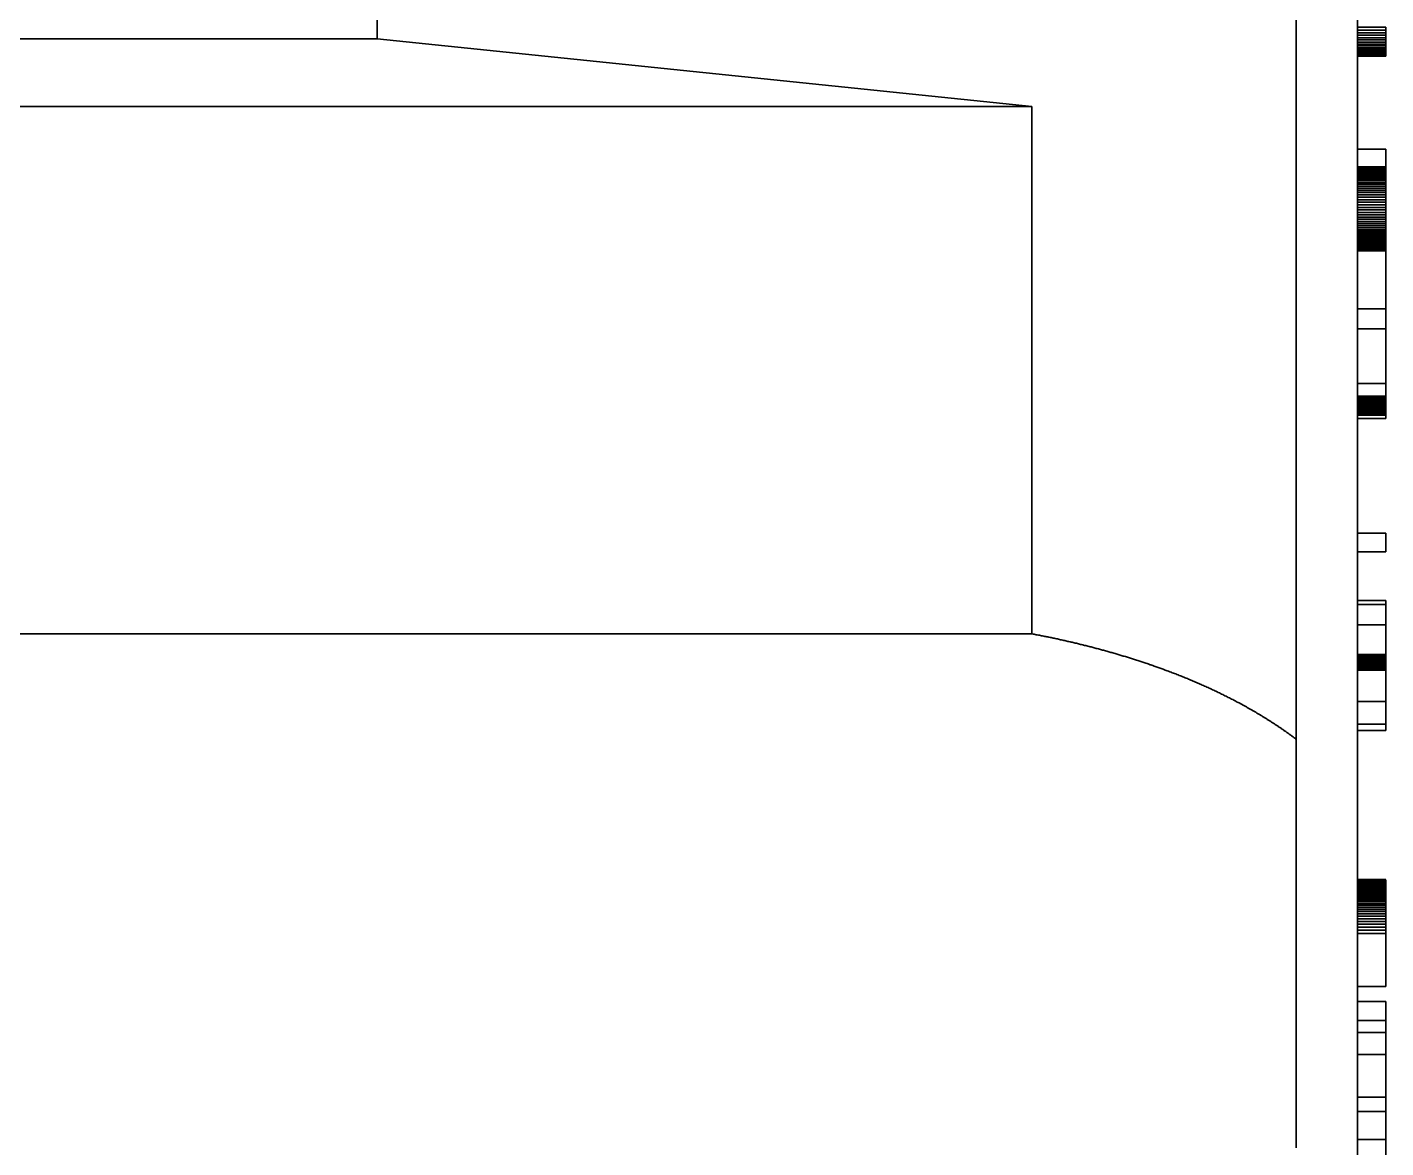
# Model space of a CAD drawing. Extents: x 23 to 417, y 3 to 294.
# Drawn here: x 347.23 to 354.42, y 205.14 to 211.07 of the extents above; entities that cross this region are included whole.
import ezdxf

# ---------------------------------------------------------------- set-up
doc = ezdxf.new("R2010")
doc.units = 0
doc.layers.get('0').update_dxf_attribs({"lineweight": 13})

# ---------------------------------------------------------------- blocks, each defined once
blk = doc.blocks.new('BLOCK4521')
at = {"color": 1, "lineweight": 35, "ltscale": 0.495682}
blk.add_line((17.6, 9.914), (17.6, -9.914), dxfattribs=at)
at = {"color": 1, "lineweight": 35, "ltscale": 0.125}
blk.add_line((7.878, 2.5), (7.878, -2.5), dxfattribs=at)
at = {"color": 1, "lineweight": 35}
for p, q in [((18.25, -25.1), (18.25, -1)), ((14.806, -3.217), (-9.2, -3.217)), ((-9.2, -8.8), (14.806, -8.8))]:
    blk.add_line(p, q, dxfattribs=at)
at = {"color": 1, "lineweight": 35, "ltscale": 0.0075}
for p, q in [((18.25, -2.378), (18.55, -2.378)), ((18.25, -2.407), (18.55, -2.407)), ((18.25, -2.435), (18.55, -2.435)), ((18.25, -2.462), (18.55, -2.462)), ((18.25, -2.488), (18.55, -2.488)), ((18.25, -2.512), (18.55, -2.512)), ((18.25, -2.535), (18.55, -2.535)), ((18.25, -2.557), (18.55, -2.557)), ((18.25, -2.576), (18.55, -2.576)), ((18.25, -2.594), (18.55, -2.594)), ((18.25, -2.61), (18.55, -2.61)), ((18.25, -2.625), (18.55, -2.625)), ((18.25, -2.638), (18.55, -2.638)), ((18.25, -2.649), (18.55, -2.649)), ((18.25, -2.658), (18.55, -2.658)), ((18.25, -2.666), (18.55, -2.666)), ((18.25, -2.684), (18.55, -2.684)), ((18.25, -3.67), (18.55, -3.67)), ((18.25, -3.855), (18.55, -3.855)), ((18.25, -3.855), (18.55, -3.855)), ((18.25, -3.862), (18.55, -3.862)), ((18.25, -3.869), (18.55, -3.869)), ((18.25, -3.877), (18.55, -3.877)), ((18.25, -3.886), (18.55, -3.886)), ((18.25, -3.895), (18.55, -3.895)), ((18.25, -3.906), (18.55, -3.906)), ((18.25, -3.917), (18.55, -3.917)), ((18.25, -3.93), (18.55, -3.93)), ((18.25, -3.943), (18.55, -3.943)), ((18.25, -3.957), (18.55, -3.957)), ((18.25, -3.972), (18.55, -3.972)), ((18.25, -3.988), (18.55, -3.988)), ((18.25, -4.005), (18.55, -4.005)), ((18.25, -4.023), (18.55, -4.023)), ((18.25, -4.042), (18.55, -4.042)), ((18.25, -4.062), (18.55, -4.062)), ((18.25, -4.083), (18.55, -4.083)), ((18.25, -4.105), (18.55, -4.105)), ((18.25, -4.128), (18.55, -4.128)), ((18.25, -4.152), (18.55, -4.152)), ((18.25, -4.178), (18.55, -4.178)), ((18.25, -4.204), (18.55, -4.204)), ((18.25, -4.231), (18.55, -4.231)), ((18.25, -4.259), (18.55, -4.259)), ((18.25, -4.286), (18.55, -4.286)), ((18.25, -4.312), (18.55, -4.312)), ((18.25, -4.338), (18.55, -4.338)), ((18.25, -4.363), (18.55, -4.363)), ((18.25, -4.387), (18.55, -4.387)), ((18.25, -4.411), (18.55, -4.411)), ((18.25, -4.434), (18.55, -4.434)), ((18.25, -4.456), (18.55, -4.456)), ((18.25, -4.478), (18.55, -4.478)), ((18.25, -4.499), (18.55, -4.499)), ((18.25, -4.518), (18.55, -4.518)), ((18.25, -4.537), (18.55, -4.537)), ((18.25, -4.555), (18.55, -4.555)), ((18.25, -4.572), (18.55, -4.572)), ((18.25, -4.588), (18.55, -4.588)), ((18.25, -4.602), (18.55, -4.602)), ((18.25, -4.616), (18.55, -4.616)), ((18.25, -4.629), (18.55, -4.629)), ((18.25, -4.641), (18.55, -4.641)), ((18.25, -4.651), (18.55, -4.651)), ((18.25, -4.662), (18.55, -4.662)), ((18.25, -4.671), (18.55, -4.671)), ((18.25, -4.68), (18.55, -4.68)), ((18.25, -4.689), (18.55, -4.689)), ((18.25, -4.697), (18.55, -4.697)), ((18.25, -4.704), (18.55, -4.704)), ((18.25, -4.71), (18.55, -4.71)), ((18.25, -4.716), (18.55, -4.716)), ((18.25, -4.721), (18.55, -4.721)), ((18.25, -4.724), (18.55, -4.724)), ((18.25, -4.73), (18.55, -4.73)), ((18.25, -4.735), (18.55, -4.735)), ((18.25, -4.74), (18.55, -4.74)), ((18.25, -4.744), (18.55, -4.744)), ((18.25, -5.358), (18.55, -5.358)), ((18.25, -5.572), (18.55, -5.572)), ((18.25, -6.148), (18.55, -6.148)), ((18.25, -6.285), (18.55, -6.285)), ((18.25, -6.286), (18.55, -6.286)), ((18.25, -6.287), (18.55, -6.287)), ((18.25, -6.288), (18.55, -6.288)), ((18.25, -6.29), (18.55, -6.29)), ((18.25, -6.292), (18.55, -6.292)), ((18.25, -6.295), (18.55, -6.295)), ((18.25, -6.299), (18.55, -6.299)), ((18.25, -6.303), (18.55, -6.303)), ((18.25, -6.308), (18.55, -6.308)), ((18.25, -6.313), (18.55, -6.313)), ((18.25, -6.319), (18.55, -6.319)), ((18.25, -6.325), (18.55, -6.325)), ((18.25, -6.332), (18.55, -6.332)), ((18.25, -6.34), (18.55, -6.34)), ((18.25, -6.348), (18.55, -6.348)), ((18.25, -6.357), (18.55, -6.357)), ((18.25, -6.366), (18.55, -6.366)), ((18.25, -6.376), (18.55, -6.376)), ((18.25, -6.386), (18.55, -6.386)), ((18.25, -6.397), (18.55, -6.397)), ((18.25, -6.404), (18.55, -6.404)), ((18.25, -6.411), (18.55, -6.411)), ((18.25, -6.418), (18.55, -6.418)), ((18.25, -6.426), (18.55, -6.426)), ((18.25, -6.435), (18.55, -6.435)), ((18.25, -6.444), (18.55, -6.444)), ((18.25, -6.453), (18.55, -6.453)), ((18.25, -6.463), (18.55, -6.463)), ((18.25, -6.473), (18.55, -6.473)), ((18.25, -6.484), (18.55, -6.484)), ((18.25, -6.519), (18.55, -6.519)), ((18.25, -7.733), (18.55, -7.733)), ((18.25, -7.931), (18.55, -7.931)), ((18.25, -8.447), (18.55, -8.447)), ((18.25, -8.488), (18.55, -8.488)), ((18.25, -8.704), (18.55, -8.704)), ((18.25, -9.019), (18.55, -9.019)), ((18.25, -9.032), (18.55, -9.032)), ((18.25, -9.045), (18.55, -9.045)), ((18.25, -9.058), (18.55, -9.058)), ((18.25, -9.07), (18.55, -9.07)), ((18.25, -9.081), (18.55, -9.081)), ((18.25, -9.093), (18.55, -9.093)), ((18.25, -9.104), (18.55, -9.104)), ((18.25, -9.114), (18.55, -9.114)), ((18.25, -9.124), (18.55, -9.124)), ((18.25, -9.132), (18.55, -9.132)), ((18.25, -9.141), (18.55, -9.141)), ((18.25, -9.15), (18.55, -9.15)), ((18.25, -9.161), (18.55, -9.161)), ((18.25, -9.172), (18.55, -9.172)), ((18.25, -9.185), (18.55, -9.185)), ((18.25, -9.517), (18.55, -9.517)), ((18.25, -9.754), (18.55, -9.754)), ((18.25, -9.822), (18.55, -9.822)), ((18.25, -11.401), (18.55, -11.401)), ((18.25, -11.402), (18.55, -11.402)), ((18.25, -11.404), (18.55, -11.404)), ((18.25, -11.408), (18.55, -11.408)), ((18.25, -11.413), (18.55, -11.413)), ((18.25, -11.42), (18.55, -11.42)), ((18.25, -11.428), (18.55, -11.428)), ((18.25, -11.437), (18.55, -11.437)), ((18.25, -11.448), (18.55, -11.448)), ((18.25, -11.461), (18.55, -11.461)), ((18.25, -11.474), (18.55, -11.474)), ((18.25, -11.474), (18.55, -11.474)), ((18.25, -11.474), (18.55, -11.474)), ((18.25, -11.476), (18.55, -11.476)), ((18.25, -11.479), (18.55, -11.479)), ((18.25, -11.483), (18.55, -11.483)), ((18.25, -11.489), (18.55, -11.489)), ((18.25, -11.495), (18.55, -11.495)), ((18.25, -11.503), (18.55, -11.503)), ((18.25, -11.512), (18.55, -11.512)), ((18.25, -11.522), (18.55, -11.522)), ((18.25, -11.533), (18.55, -11.533)), ((18.25, -11.545), (18.55, -11.545)), ((18.25, -11.558), (18.55, -11.558)), ((18.25, -11.572), (18.55, -11.572)), ((18.25, -11.587), (18.55, -11.587)), ((18.25, -11.603), (18.55, -11.603)), ((18.25, -11.62), (18.55, -11.62)), ((18.25, -11.637), (18.55, -11.637)), ((18.25, -11.656), (18.55, -11.656)), ((18.25, -11.675), (18.55, -11.675)), ((18.25, -11.695), (18.55, -11.695)), ((18.25, -11.717), (18.55, -11.717)), ((18.25, -11.74), (18.55, -11.74)), ((18.25, -11.764), (18.55, -11.764)), ((18.25, -11.789), (18.55, -11.789)), ((18.25, -11.816), (18.55, -11.816)), ((18.25, -11.845), (18.55, -11.845)), ((18.25, -11.874), (18.55, -11.874)), ((18.25, -11.905), (18.55, -11.905)), ((18.25, -11.937), (18.55, -11.937)), ((18.25, -11.971), (18.55, -11.971)), ((18.25, -12.534), (18.55, -12.534)), ((18.25, -12.693), (18.55, -12.693)), ((18.25, -12.892), (18.55, -12.892)), ((18.25, -13.02), (18.55, -13.02)), ((18.25, -13.252), (18.55, -13.252)), ((18.25, -13.706), (18.55, -13.706)), ((18.25, -13.858), (18.55, -13.858)), ((18.25, -14.154), (18.55, -14.154))]:
    blk.add_line(p, q, dxfattribs=at)
at = {"color": 1, "lineweight": 35, "ltscale": 0.00072975}
blk.add_line((18.55, -2.407), (18.55, -2.378), dxfattribs=at)
at = {"color": 1, "lineweight": 35, "ltscale": 0.000700375}
blk.add_line((18.55, -2.435), (18.55, -2.407), dxfattribs=at)
at = {"color": 1, "lineweight": 35, "ltscale": 0.00067175}
blk.add_line((18.55, -2.462), (18.55, -2.435), dxfattribs=at)
at = {"color": 1, "lineweight": 35, "ltscale": 0.426939}
blk.add_line((7.878, -2.5), (-9.2, -2.5), dxfattribs=at)
at = {"color": 1, "lineweight": 35, "ltscale": 0.174129}
blk.add_line((7.878, -2.5), (14.806, -3.217), dxfattribs=at)
at = {"color": 1, "lineweight": 35, "ltscale": 0.000642025}
for p, q in [((18.55, -2.488), (18.55, -2.462)), ((18.55, -4.338), (18.55, -4.312))]:
    blk.add_line(p, q, dxfattribs=at)
at = {"color": 1, "lineweight": 35, "ltscale": 0.0006134}
blk.add_line((18.55, -2.512), (18.55, -2.488), dxfattribs=at)
at = {"color": 1, "lineweight": 35, "ltscale": 0.000577175}
blk.add_line((18.55, -2.535), (18.55, -2.512), dxfattribs=at)
at = {"color": 1, "lineweight": 35, "ltscale": 0.00053405}
blk.add_line((18.55, -2.557), (18.55, -2.535), dxfattribs=at)
at = {"color": 1, "lineweight": 35, "ltscale": 0.00049095}
blk.add_line((18.55, -2.576), (18.55, -2.557), dxfattribs=at)
at = {"color": 1, "lineweight": 35, "ltscale": 0.000448225}
blk.add_line((18.55, -2.594), (18.55, -2.576), dxfattribs=at)
at = {"color": 1, "lineweight": 35, "ltscale": 0.000405125}
blk.add_line((18.55, -2.61), (18.55, -2.594), dxfattribs=at)
at = {"color": 1, "lineweight": 35, "ltscale": 0.0003624}
blk.add_line((18.55, -2.625), (18.55, -2.61), dxfattribs=at)
at = {"color": 1, "lineweight": 35, "ltscale": 0.000319275}
blk.add_line((18.55, -2.638), (18.55, -2.625), dxfattribs=at)
at = {"color": 1, "lineweight": 35, "ltscale": 0.0002762}
blk.add_line((18.55, -2.649), (18.55, -2.638), dxfattribs=at)
at = {"color": 1, "lineweight": 35, "ltscale": 0.000233075}
blk.add_line((18.55, -2.658), (18.55, -2.649), dxfattribs=at)
at = {"color": 1, "lineweight": 35, "ltscale": 0.00019035}
blk.add_line((18.55, -2.666), (18.55, -2.658), dxfattribs=at)
at = {"color": 1, "lineweight": 35, "ltscale": 0.000460412}
blk.add_line((18.55, -2.684), (18.55, -2.666), dxfattribs=at)
at = {"color": 1, "lineweight": 35, "ltscale": 0.139574}
blk.add_line((14.806, -8.8), (14.806, -3.217), dxfattribs=at)
at = {"color": 1, "lineweight": 35, "ltscale": 0.004604}
blk.add_line((18.55, -3.855), (18.55, -3.67), dxfattribs=at)
at = {"color": 1, "lineweight": 35, "ltscale": 0.00017395}
for p, q in [((18.55, -3.862), (18.55, -3.855)), ((18.55, -6.332), (18.55, -6.325))]:
    blk.add_line(p, q, dxfattribs=at)
at = {"color": 1, "lineweight": 35, "ltscale": 0.000186525}
blk.add_line((18.55, -3.869), (18.55, -3.862), dxfattribs=at)
at = {"color": 1, "lineweight": 35, "ltscale": 0.000198375}
blk.add_line((18.55, -3.877), (18.55, -3.869), dxfattribs=at)
at = {"color": 1, "lineweight": 35, "ltscale": 0.0002163}
blk.add_line((18.55, -3.886), (18.55, -3.877), dxfattribs=at)
at = {"color": 1, "lineweight": 35, "ltscale": 0.000239175}
blk.add_line((18.55, -3.895), (18.55, -3.886), dxfattribs=at)
at = {"color": 1, "lineweight": 35, "ltscale": 0.000262075}
blk.add_line((18.55, -3.906), (18.55, -3.895), dxfattribs=at)
at = {"color": 1, "lineweight": 35, "ltscale": 0.000285325}
blk.add_line((18.55, -3.917), (18.55, -3.906), dxfattribs=at)
at = {"color": 1, "lineweight": 35, "ltscale": 0.000308225}
blk.add_line((18.55, -3.93), (18.55, -3.917), dxfattribs=at)
at = {"color": 1, "lineweight": 35, "ltscale": 0.000331125}
blk.add_line((18.55, -3.943), (18.55, -3.93), dxfattribs=at)
at = {"color": 1, "lineweight": 35, "ltscale": 0.000354375}
blk.add_line((18.55, -3.957), (18.55, -3.943), dxfattribs=at)
at = {"color": 1, "lineweight": 35, "ltscale": 0.000377275}
blk.add_line((18.55, -3.972), (18.55, -3.957), dxfattribs=at)
at = {"color": 1, "lineweight": 35, "ltscale": 0.000400175}
blk.add_line((18.55, -3.988), (18.55, -3.972), dxfattribs=at)
at = {"color": 1, "lineweight": 35, "ltscale": 0.000423425}
blk.add_line((18.55, -4.005), (18.55, -3.988), dxfattribs=at)
at = {"color": 1, "lineweight": 35, "ltscale": 0.00044785}
blk.add_line((18.55, -4.023), (18.55, -4.005), dxfattribs=at)
at = {"color": 1, "lineweight": 35, "ltscale": 0.000474175}
blk.add_line((18.55, -4.042), (18.55, -4.023), dxfattribs=at)
at = {"color": 1, "lineweight": 35, "ltscale": 0.0005001}
blk.add_line((18.55, -4.062), (18.55, -4.042), dxfattribs=at)
at = {"color": 1, "lineweight": 35, "ltscale": 0.00052605}
blk.add_line((18.55, -4.083), (18.55, -4.062), dxfattribs=at)
at = {"color": 1, "lineweight": 35, "ltscale": 0.000552375}
blk.add_line((18.55, -4.105), (18.55, -4.083), dxfattribs=at)
at = {"color": 1, "lineweight": 35, "ltscale": 0.0005783}
blk.add_line((18.55, -4.128), (18.55, -4.105), dxfattribs=at)
at = {"color": 1, "lineweight": 35, "ltscale": 0.00060425}
for p, q in [((18.55, -4.152), (18.55, -4.128)), ((18.55, -11.764), (18.55, -11.74))]:
    blk.add_line(p, q, dxfattribs=at)
at = {"color": 1, "lineweight": 35, "ltscale": 0.000630575}
blk.add_line((18.55, -4.178), (18.55, -4.152), dxfattribs=at)
at = {"color": 1, "lineweight": 35, "ltscale": 0.000656875}
blk.add_line((18.55, -4.204), (18.55, -4.178), dxfattribs=at)
at = {"color": 1, "lineweight": 35, "ltscale": 0.00068245}
blk.add_line((18.55, -4.231), (18.55, -4.204), dxfattribs=at)
at = {"color": 1, "lineweight": 35, "ltscale": 0.00069275}
blk.add_line((18.55, -4.259), (18.55, -4.231), dxfattribs=at)
at = {"color": 1, "lineweight": 35, "ltscale": 0.0006752}
blk.add_line((18.55, -4.286), (18.55, -4.259), dxfattribs=at)
at = {"color": 1, "lineweight": 35, "ltscale": 0.0006588}
blk.add_line((18.55, -4.312), (18.55, -4.286), dxfattribs=at)
at = {"color": 1, "lineweight": 35, "ltscale": 0.00062485}
blk.add_line((18.55, -4.363), (18.55, -4.338), dxfattribs=at)
at = {"color": 1, "lineweight": 35, "ltscale": 0.00060805}
blk.add_line((18.55, -4.387), (18.55, -4.363), dxfattribs=at)
at = {"color": 1, "lineweight": 35, "ltscale": 0.0005909}
blk.add_line((18.55, -4.411), (18.55, -4.387), dxfattribs=at)
at = {"color": 1, "lineweight": 35, "ltscale": 0.0005745}
blk.add_line((18.55, -4.434), (18.55, -4.411), dxfattribs=at)
at = {"color": 1, "lineweight": 35, "ltscale": 0.000557325}
blk.add_line((18.55, -4.456), (18.55, -4.434), dxfattribs=at)
at = {"color": 1, "lineweight": 35, "ltscale": 0.000540525}
blk.add_line((18.55, -4.478), (18.55, -4.456), dxfattribs=at)
at = {"color": 1, "lineweight": 35, "ltscale": 0.000519575}
blk.add_line((18.55, -4.499), (18.55, -4.478), dxfattribs=at)
at = {"color": 1, "lineweight": 35, "ltscale": 0.000494375}
blk.add_line((18.55, -4.518), (18.55, -4.499), dxfattribs=at)
at = {"color": 1, "lineweight": 35, "ltscale": 0.000469225}
blk.add_line((18.55, -4.537), (18.55, -4.518), dxfattribs=at)
at = {"color": 1, "lineweight": 35, "ltscale": 0.0004444}
blk.add_line((18.55, -4.555), (18.55, -4.537), dxfattribs=at)
at = {"color": 1, "lineweight": 35, "ltscale": 0.00041925}
blk.add_line((18.55, -4.572), (18.55, -4.555), dxfattribs=at)
at = {"color": 1, "lineweight": 35, "ltscale": 0.000394425}
blk.add_line((18.55, -4.588), (18.55, -4.572), dxfattribs=at)
at = {"color": 1, "lineweight": 35, "ltscale": 0.000368875}
blk.add_line((18.55, -4.602), (18.55, -4.588), dxfattribs=at)
at = {"color": 1, "lineweight": 35, "ltscale": 0.0003441}
blk.add_line((18.55, -4.616), (18.55, -4.602), dxfattribs=at)
at = {"color": 1, "lineweight": 35, "ltscale": 0.0003189}
blk.add_line((18.55, -4.629), (18.55, -4.616), dxfattribs=at)
at = {"color": 1, "lineweight": 35, "ltscale": 0.000294125}
blk.add_line((18.55, -4.641), (18.55, -4.629), dxfattribs=at)
at = {"color": 1, "lineweight": 35, "ltscale": 0.0002735}
blk.add_line((18.55, -4.651), (18.55, -4.641), dxfattribs=at)
at = {"color": 1, "lineweight": 35, "ltscale": 0.0002575}
blk.add_line((18.55, -4.662), (18.55, -4.651), dxfattribs=at)
at = {"color": 1, "lineweight": 35, "ltscale": 0.000241475}
blk.add_line((18.55, -4.671), (18.55, -4.662), dxfattribs=at)
at = {"color": 1, "lineweight": 35, "ltscale": 0.0002262}
blk.add_line((18.55, -4.68), (18.55, -4.671), dxfattribs=at)
at = {"color": 1, "lineweight": 35, "ltscale": 0.000209825}
blk.add_line((18.55, -4.689), (18.55, -4.68), dxfattribs=at)
at = {"color": 1, "lineweight": 35, "ltscale": 0.00019415}
blk.add_line((18.55, -4.697), (18.55, -4.689), dxfattribs=at)
at = {"color": 1, "lineweight": 35, "ltscale": 0.00017815}
blk.add_line((18.55, -4.704), (18.55, -4.697), dxfattribs=at)
at = {"color": 1, "lineweight": 35, "ltscale": 0.0001625}
blk.add_line((18.55, -4.71), (18.55, -4.704), dxfattribs=at)
at = {"color": 1, "lineweight": 35, "ltscale": 0.0001465}
blk.add_line((18.55, -4.716), (18.55, -4.71), dxfattribs=at)
at = {"color": 1, "lineweight": 35, "ltscale": 0.000130825}
blk.add_line((18.55, -4.721), (18.55, -4.716), dxfattribs=at)
at = {"color": 1, "lineweight": 35, "ltscale": 0.0001541}
blk.add_line((18.55, -4.73), (18.55, -4.724), dxfattribs=at)
at = {"color": 1, "lineweight": 35, "ltscale": 0.000136175}
blk.add_line((18.55, -4.735), (18.55, -4.73), dxfattribs=at)
at = {"color": 1, "lineweight": 35, "ltscale": 0.000118275}
blk.add_line((18.55, -4.74), (18.55, -4.735), dxfattribs=at)
at = {"color": 1, "lineweight": 35, "ltscale": 9.995e-05}
blk.add_line((18.55, -4.744), (18.55, -4.74), dxfattribs=at)
at = {"color": 1, "lineweight": 35, "ltscale": 0.015348}
blk.add_line((18.55, -5.358), (18.55, -4.744), dxfattribs=at)
at = {"color": 1, "lineweight": 35, "ltscale": 0.005346}
blk.add_line((18.55, -5.572), (18.55, -5.358), dxfattribs=at)
at = {"color": 1, "lineweight": 35, "ltscale": 0.014401}
blk.add_line((18.55, -6.148), (18.55, -5.572), dxfattribs=at)
at = {"color": 1, "lineweight": 35, "ltscale": 0.003447}
blk.add_line((18.55, -6.285), (18.55, -6.148), dxfattribs=at)
at = {"color": 1, "lineweight": 35, "ltscale": 3.435e-05}
blk.add_line((18.55, -6.288), (18.55, -6.287), dxfattribs=at)
at = {"color": 1, "lineweight": 35, "ltscale": 4.8425e-05}
blk.add_line((18.55, -6.29), (18.55, -6.288), dxfattribs=at)
at = {"color": 1, "lineweight": 35, "ltscale": 6.22e-05}
blk.add_line((18.55, -6.292), (18.55, -6.29), dxfattribs=at)
at = {"color": 1, "lineweight": 35, "ltscale": 7.59e-05}
blk.add_line((18.55, -6.295), (18.55, -6.292), dxfattribs=at)
at = {"color": 1, "lineweight": 35, "ltscale": 9.0025e-05}
blk.add_line((18.55, -6.299), (18.55, -6.295), dxfattribs=at)
at = {"color": 1, "lineweight": 35, "ltscale": 0.000103375}
blk.add_line((18.55, -6.303), (18.55, -6.299), dxfattribs=at)
at = {"color": 1, "lineweight": 35, "ltscale": 0.0001175}
blk.add_line((18.55, -6.308), (18.55, -6.303), dxfattribs=at)
at = {"color": 1, "lineweight": 35, "ltscale": 0.000131225}
blk.add_line((18.55, -6.313), (18.55, -6.308), dxfattribs=at)
at = {"color": 1, "lineweight": 35, "ltscale": 0.00014535}
blk.add_line((18.55, -6.319), (18.55, -6.313), dxfattribs=at)
at = {"color": 1, "lineweight": 35, "ltscale": 0.00015945}
blk.add_line((18.55, -6.325), (18.55, -6.319), dxfattribs=at)
at = {"color": 1, "lineweight": 35, "ltscale": 0.00018845}
blk.add_line((18.55, -6.34), (18.55, -6.332), dxfattribs=at)
at = {"color": 1, "lineweight": 35, "ltscale": 0.00020255}
blk.add_line((18.55, -6.348), (18.55, -6.34), dxfattribs=at)
at = {"color": 1, "lineweight": 35, "ltscale": 0.00021705}
blk.add_line((18.55, -6.357), (18.55, -6.348), dxfattribs=at)
at = {"color": 1, "lineweight": 35, "ltscale": 0.000231175}
blk.add_line((18.55, -6.366), (18.55, -6.357), dxfattribs=at)
at = {"color": 1, "lineweight": 35, "ltscale": 0.0002453}
blk.add_line((18.55, -6.376), (18.55, -6.366), dxfattribs=at)
at = {"color": 1, "lineweight": 35, "ltscale": 0.00026015}
blk.add_line((18.55, -6.386), (18.55, -6.376), dxfattribs=at)
at = {"color": 1, "lineweight": 35, "ltscale": 0.000274275}
for p, q in [((18.55, -6.397), (18.55, -6.386)), ((18.55, -11.448), (18.55, -11.437))]:
    blk.add_line(p, q, dxfattribs=at)
at = {"color": 1, "lineweight": 35, "ltscale": 0.000164425}
blk.add_line((18.55, -6.404), (18.55, -6.397), dxfattribs=at)
at = {"color": 1, "lineweight": 35, "ltscale": 0.000176225}
blk.add_line((18.55, -6.411), (18.55, -6.404), dxfattribs=at)
at = {"color": 1, "lineweight": 35, "ltscale": 0.000188075}
blk.add_line((18.55, -6.418), (18.55, -6.411), dxfattribs=at)
at = {"color": 1, "lineweight": 35, "ltscale": 0.0001995}
blk.add_line((18.55, -6.426), (18.55, -6.418), dxfattribs=at)
at = {"color": 1, "lineweight": 35, "ltscale": 0.000211725}
blk.add_line((18.55, -6.435), (18.55, -6.426), dxfattribs=at)
at = {"color": 1, "lineweight": 35, "ltscale": 0.00022315}
blk.add_line((18.55, -6.444), (18.55, -6.435), dxfattribs=at)
at = {"color": 1, "lineweight": 35, "ltscale": 0.000235375}
blk.add_line((18.55, -6.453), (18.55, -6.444), dxfattribs=at)
at = {"color": 1, "lineweight": 35, "ltscale": 0.0002468}
blk.add_line((18.55, -6.463), (18.55, -6.453), dxfattribs=at)
at = {"color": 1, "lineweight": 35, "ltscale": 0.00025865}
blk.add_line((18.55, -6.473), (18.55, -6.463), dxfattribs=at)
at = {"color": 1, "lineweight": 35, "ltscale": 0.000270075}
blk.add_line((18.55, -6.484), (18.55, -6.473), dxfattribs=at)
at = {"color": 1, "lineweight": 35, "ltscale": 0.00086975}
blk.add_line((18.55, -6.519), (18.55, -6.484), dxfattribs=at)
at = {"color": 1, "lineweight": 35, "ltscale": 0.004963}
blk.add_line((18.55, -7.931), (18.55, -7.733), dxfattribs=at)
at = {"color": 1, "lineweight": 35, "ltscale": 0.001024}
blk.add_line((18.55, -8.488), (18.55, -8.447), dxfattribs=at)
at = {"color": 1, "lineweight": 35, "ltscale": 0.005397}
blk.add_line((18.55, -8.704), (18.55, -8.488), dxfattribs=at)
at = {"color": 1, "lineweight": 35, "ltscale": 0.007546}
blk.add_line((18.55, -9.006), (18.55, -8.704), dxfattribs=at)
at = {"color": 1, "lineweight": 35, "ltscale": 0.000338}
blk.add_line((18.55, -9.019), (18.55, -9.006), dxfattribs=at)
at = {"color": 1, "lineweight": 35, "ltscale": 0.0003292}
blk.add_line((18.55, -9.032), (18.55, -9.019), dxfattribs=at)
at = {"color": 1, "lineweight": 35, "ltscale": 0.000319675}
blk.add_line((18.55, -9.045), (18.55, -9.032), dxfattribs=at)
at = {"color": 1, "lineweight": 35, "ltscale": 0.000310525}
blk.add_line((18.55, -9.058), (18.55, -9.045), dxfattribs=at)
at = {"color": 1, "lineweight": 35, "ltscale": 0.00030135}
blk.add_line((18.55, -9.07), (18.55, -9.058), dxfattribs=at)
at = {"color": 1, "lineweight": 35, "ltscale": 0.0002922}
blk.add_line((18.55, -9.081), (18.55, -9.07), dxfattribs=at)
at = {"color": 1, "lineweight": 35, "ltscale": 0.000282675}
blk.add_line((18.55, -9.093), (18.55, -9.081), dxfattribs=at)
at = {"color": 1, "lineweight": 35, "ltscale": 0.0002739}
blk.add_line((18.55, -9.104), (18.55, -9.093), dxfattribs=at)
at = {"color": 1, "lineweight": 35, "ltscale": 0.00026435}
blk.add_line((18.55, -9.114), (18.55, -9.104), dxfattribs=at)
at = {"color": 1, "lineweight": 35, "ltscale": 0.0002552}
blk.add_line((18.55, -9.124), (18.55, -9.114), dxfattribs=at)
at = {"color": 1, "lineweight": 35, "ltscale": 0.0001915}
blk.add_line((18.55, -9.132), (18.55, -9.124), dxfattribs=at)
at = {"color": 1, "lineweight": 35, "ltscale": 0.000215925}
blk.add_line((18.55, -9.141), (18.55, -9.132), dxfattribs=at)
at = {"color": 1, "lineweight": 35, "ltscale": 0.000240325}
blk.add_line((18.55, -9.15), (18.55, -9.141), dxfattribs=at)
at = {"color": 1, "lineweight": 35, "ltscale": 0.000265125}
blk.add_line((18.55, -9.161), (18.55, -9.15), dxfattribs=at)
at = {"color": 1, "lineweight": 35, "ltscale": 0.000289525}
blk.add_line((18.55, -9.172), (18.55, -9.161), dxfattribs=at)
at = {"color": 1, "lineweight": 35, "ltscale": 0.00031395}
blk.add_line((18.55, -9.185), (18.55, -9.172), dxfattribs=at)
at = {"color": 1, "lineweight": 35, "ltscale": 0.00033875}
blk.add_line((18.55, -9.199), (18.55, -9.185), dxfattribs=at)
at = {"color": 1, "lineweight": 35, "ltscale": 0.00036315}
blk.add_line((18.55, -9.213), (18.55, -9.199), dxfattribs=at)
at = {"color": 1, "lineweight": 35, "ltscale": 0.00038795}
for p, q in [((18.55, -9.229), (18.55, -9.213)), ((18.55, -13.663), (18.55, -13.647))]:
    blk.add_line(p, q, dxfattribs=at)
at = {"color": 1, "lineweight": 35, "ltscale": 0.000412375}
blk.add_line((18.55, -9.245), (18.55, -9.229), dxfattribs=at)
at = {"color": 1, "lineweight": 35, "ltscale": 0.006804}
blk.add_line((18.55, -9.517), (18.55, -9.245), dxfattribs=at)
at = {"color": 1, "lineweight": 35, "ltscale": 0.005909}
blk.add_line((18.55, -9.754), (18.55, -9.517), dxfattribs=at)
at = {"color": 1, "lineweight": 35, "ltscale": 0.001714}
blk.add_line((18.55, -9.822), (18.55, -9.754), dxfattribs=at)
at = {"color": 1, "lineweight": 35, "ltscale": 0.092041}
blk.add_line((17.6, -9.914), (17.6, -13.595), dxfattribs=at)
at = {"color": 1, "lineweight": 35, "ltscale": 5.455e-05}
blk.add_line((18.55, -11.404), (18.55, -11.402), dxfattribs=at)
at = {"color": 1, "lineweight": 35, "ltscale": 9.155e-05}
blk.add_line((18.55, -11.408), (18.55, -11.404), dxfattribs=at)
at = {"color": 1, "lineweight": 35, "ltscale": 0.000128175}
blk.add_line((18.55, -11.413), (18.55, -11.408), dxfattribs=at)
at = {"color": 1, "lineweight": 35, "ltscale": 0.0001644}
blk.add_line((18.55, -11.42), (18.55, -11.413), dxfattribs=at)
at = {"color": 1, "lineweight": 35, "ltscale": 0.000201425}
blk.add_line((18.55, -11.428), (18.55, -11.42), dxfattribs=at)
at = {"color": 1, "lineweight": 35, "ltscale": 0.00023765}
blk.add_line((18.55, -11.437), (18.55, -11.428), dxfattribs=at)
at = {"color": 1, "lineweight": 35, "ltscale": 0.0003109}
blk.add_line((18.55, -11.461), (18.55, -11.448), dxfattribs=at)
at = {"color": 1, "lineweight": 35, "ltscale": 0.000347525}
blk.add_line((18.55, -11.474), (18.55, -11.461), dxfattribs=at)
at = {"color": 1, "lineweight": 35, "ltscale": 4.425e-05}
blk.add_line((18.55, -11.476), (18.55, -11.474), dxfattribs=at)
at = {"color": 1, "lineweight": 35, "ltscale": 7.3625e-05}
blk.add_line((18.55, -11.479), (18.55, -11.476), dxfattribs=at)
at = {"color": 1, "lineweight": 35, "ltscale": 0.000103}
blk.add_line((18.55, -11.483), (18.55, -11.479), dxfattribs=at)
at = {"color": 1, "lineweight": 35, "ltscale": 0.000132375}
blk.add_line((18.55, -11.489), (18.55, -11.483), dxfattribs=at)
at = {"color": 1, "lineweight": 35, "ltscale": 0.00016175}
blk.add_line((18.55, -11.495), (18.55, -11.489), dxfattribs=at)
at = {"color": 1, "lineweight": 35, "ltscale": 0.0001911}
blk.add_line((18.55, -11.503), (18.55, -11.495), dxfattribs=at)
at = {"color": 1, "lineweight": 35, "ltscale": 0.0002205}
blk.add_line((18.55, -11.512), (18.55, -11.503), dxfattribs=at)
at = {"color": 1, "lineweight": 35, "ltscale": 0.00025025}
blk.add_line((18.55, -11.522), (18.55, -11.512), dxfattribs=at)
at = {"color": 1, "lineweight": 35, "ltscale": 0.000279225}
blk.add_line((18.55, -11.533), (18.55, -11.522), dxfattribs=at)
at = {"color": 1, "lineweight": 35, "ltscale": 0.00030555}
blk.add_line((18.55, -11.545), (18.55, -11.533), dxfattribs=at)
at = {"color": 1, "lineweight": 35, "ltscale": 0.000328075}
blk.add_line((18.55, -11.558), (18.55, -11.545), dxfattribs=at)
at = {"color": 1, "lineweight": 35, "ltscale": 0.000350175}
blk.add_line((18.55, -11.572), (18.55, -11.558), dxfattribs=at)
at = {"color": 1, "lineweight": 35, "ltscale": 0.0003731}
blk.add_line((18.55, -11.587), (18.55, -11.572), dxfattribs=at)
at = {"color": 1, "lineweight": 35, "ltscale": 0.000395575}
blk.add_line((18.55, -11.603), (18.55, -11.587), dxfattribs=at)
at = {"color": 1, "lineweight": 35, "ltscale": 0.0004177}
blk.add_line((18.55, -11.62), (18.55, -11.603), dxfattribs=at)
at = {"color": 1, "lineweight": 35, "ltscale": 0.0004406}
blk.add_line((18.55, -11.637), (18.55, -11.62), dxfattribs=at)
at = {"color": 1, "lineweight": 35, "ltscale": 0.0004631}
blk.add_line((18.55, -11.656), (18.55, -11.637), dxfattribs=at)
at = {"color": 1, "lineweight": 35, "ltscale": 0.000485625}
blk.add_line((18.55, -11.675), (18.55, -11.656), dxfattribs=at)
at = {"color": 1, "lineweight": 35, "ltscale": 0.000507725}
blk.add_line((18.55, -11.695), (18.55, -11.675), dxfattribs=at)
at = {"color": 1, "lineweight": 35, "ltscale": 0.00053635}
blk.add_line((18.55, -11.717), (18.55, -11.695), dxfattribs=at)
at = {"color": 1, "lineweight": 35, "ltscale": 0.0005703}
blk.add_line((18.55, -11.74), (18.55, -11.717), dxfattribs=at)
at = {"color": 1, "lineweight": 35, "ltscale": 0.000638575}
blk.add_line((18.55, -11.789), (18.55, -11.764), dxfattribs=at)
at = {"color": 1, "lineweight": 35, "ltscale": 0.00067215}
blk.add_line((18.55, -11.816), (18.55, -11.789), dxfattribs=at)
at = {"color": 1, "lineweight": 35, "ltscale": 0.000706475}
blk.add_line((18.55, -11.845), (18.55, -11.816), dxfattribs=at)
at = {"color": 1, "lineweight": 35, "ltscale": 0.00074045}
blk.add_line((18.55, -11.874), (18.55, -11.845), dxfattribs=at)
at = {"color": 1, "lineweight": 35, "ltscale": 0.000774375}
blk.add_line((18.55, -11.905), (18.55, -11.874), dxfattribs=at)
at = {"color": 1, "lineweight": 35, "ltscale": 0.000808325}
blk.add_line((18.55, -11.937), (18.55, -11.905), dxfattribs=at)
at = {"color": 1, "lineweight": 35, "ltscale": 0.000842675}
blk.add_line((18.55, -11.971), (18.55, -11.937), dxfattribs=at)
at = {"color": 1, "lineweight": 35, "ltscale": 0.014069}
blk.add_line((18.55, -12.534), (18.55, -11.971), dxfattribs=at)
at = {"color": 1, "lineweight": 35, "ltscale": 0.004962}
blk.add_line((18.55, -12.892), (18.55, -12.693), dxfattribs=at)
at = {"color": 1, "lineweight": 35, "ltscale": 0.00321}
blk.add_line((18.55, -13.02), (18.55, -12.892), dxfattribs=at)
at = {"color": 1, "lineweight": 35, "ltscale": 0.005781}
blk.add_line((18.55, -13.252), (18.55, -13.02), dxfattribs=at)
at = {"color": 1, "lineweight": 35, "ltscale": 0.007265}
blk.add_line((18.55, -13.542), (18.55, -13.252), dxfattribs=at)
at = {"color": 1, "lineweight": 35, "ltscale": 0.016144}
blk.add_line((17.6, -13.595), (17.6, -14.241), dxfattribs=at)
at = {"color": 1, "lineweight": 35, "ltscale": 0.000473775}
blk.add_line((18.55, -13.561), (18.55, -13.542), dxfattribs=at)
at = {"color": 1, "lineweight": 35, "ltscale": 0.0004593}
blk.add_line((18.55, -13.58), (18.55, -13.561), dxfattribs=at)
at = {"color": 1, "lineweight": 35, "ltscale": 0.000445175}
blk.add_line((18.55, -13.597), (18.55, -13.58), dxfattribs=at)
at = {"color": 1, "lineweight": 35, "ltscale": 0.000430675}
blk.add_line((18.55, -13.615), (18.55, -13.597), dxfattribs=at)
at = {"color": 1, "lineweight": 35, "ltscale": 0.000416575}
blk.add_line((18.55, -13.631), (18.55, -13.615), dxfattribs=at)
at = {"color": 1, "lineweight": 35, "ltscale": 0.00040205}
blk.add_line((18.55, -13.647), (18.55, -13.631), dxfattribs=at)
at = {"color": 1, "lineweight": 35, "ltscale": 0.000373475}
blk.add_line((18.55, -13.678), (18.55, -13.663), dxfattribs=at)
at = {"color": 1, "lineweight": 35, "ltscale": 0.00035895}
blk.add_line((18.55, -13.692), (18.55, -13.678), dxfattribs=at)
at = {"color": 1, "lineweight": 35, "ltscale": 0.00034485}
blk.add_line((18.55, -13.706), (18.55, -13.692), dxfattribs=at)
at = {"color": 1, "lineweight": 35, "ltscale": 0.000355925}
blk.add_line((18.55, -13.72), (18.55, -13.706), dxfattribs=at)
at = {"color": 1, "lineweight": 35, "ltscale": 0.00036125}
blk.add_line((18.55, -13.735), (18.55, -13.72), dxfattribs=at)
at = {"color": 1, "lineweight": 35, "ltscale": 0.000366975}
blk.add_line((18.55, -13.749), (18.55, -13.735), dxfattribs=at)
at = {"color": 1, "lineweight": 35, "ltscale": 0.0003727}
blk.add_line((18.55, -13.764), (18.55, -13.749), dxfattribs=at)
at = {"color": 1, "lineweight": 35, "ltscale": 0.0003784}
blk.add_line((18.55, -13.779), (18.55, -13.764), dxfattribs=at)
at = {"color": 1, "lineweight": 35, "ltscale": 0.00038415}
blk.add_line((18.55, -13.795), (18.55, -13.779), dxfattribs=at)
at = {"color": 1, "lineweight": 35, "ltscale": 0.000389475}
blk.add_line((18.55, -13.81), (18.55, -13.795), dxfattribs=at)
at = {"color": 1, "lineweight": 35, "ltscale": 0.0003952}
blk.add_line((18.55, -13.826), (18.55, -13.81), dxfattribs=at)
at = {"color": 1, "lineweight": 35, "ltscale": 0.000400925}
blk.add_line((18.55, -13.842), (18.55, -13.826), dxfattribs=at)
at = {"color": 1, "lineweight": 35, "ltscale": 0.000406275}
blk.add_line((18.55, -13.858), (18.55, -13.842), dxfattribs=at)
at = {"color": 1, "lineweight": 35, "ltscale": 0.007393}
blk.add_line((18.55, -14.154), (18.55, -13.858), dxfattribs=at)
at = {"color": 1, "lineweight": 35, "ltscale": 0.006037}
blk.add_line((18.55, -14.396), (18.55, -14.154), dxfattribs=at)
at = {"color": 1, "lineweight": 35}
blk.add_open_spline([(17.6, -9.914), (17.407, -9.768), (17.203, -9.637), (16.991, -9.519), (16.61, -9.332), (16.214, -9.178), (16.042, -9.118), (15.695, -9.006), (15.342, -8.913), (15.164, -8.871), (14.986, -8.833), (14.806, -8.8)], degree=5, knots=[0, 0, 0, 0, 0, 0, 2.385282, 2.385282, 2.385282, 4.172557, 4.172557, 4.172557, 5.960661, 5.960661, 5.960661, 5.960661, 5.960661, 5.960661], dxfattribs=at)

msp = doc.modelspace()

# ---------------------------------------------------------------- block references
at = {"lineweight": 0, "xscale": 0.5, "yscale": 0.5, "zscale": 0.5}
msp.add_blockref('BLOCK4521', (345.1414, 212.2613), dxfattribs=at)

doc.saveas('drawing.dxf')
